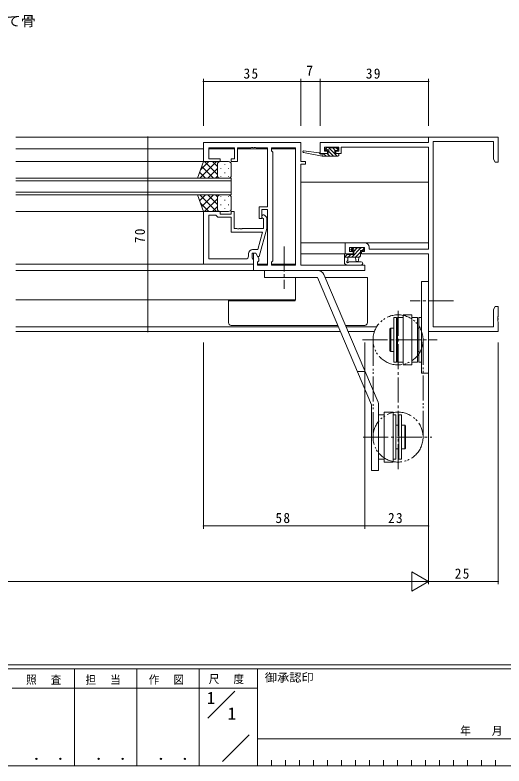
# Model space of a CAD drawing. Units: millimetres on the paper. Extents: x -420 to 373, y -297 to 267.
# Drawn here: x 98.5 to 274.4, y -297 to -26.7 of the extents above; entities that cross this region are included whole.
import ezdxf
from ezdxf.enums import TextEntityAlignment as Align

# ---------------------------------------------------------------- set-up
doc = ezdxf.new("R2010")
doc.units = ezdxf.units.MM
doc.linetypes.add('CHAIN2', pattern=[12, 9, -1, 1, -1])
doc.linetypes.add('DOUBLE_CHAIN2', pattern=[12.8, 9, -1, 0.6, -0.6, 0.6, -1])
for name, color, linetype, lineweight in [('0-1_YKK_ZWAK', 7, 'Continuous', 9), ('0-3_YKK_13', 4, 'Continuous', 9), ('0-4_YKK_11', 7, 'Continuous', 9), ('0-5_YKK_12', 2, 'Continuous', 9), ('0-6_YKK_D', 6, 'Continuous', 9)]:
    doc.layers.add(name, color=color, linetype=linetype, lineweight=lineweight)
doc.layers.add('0-2_USER1', color=3, linetype='Continuous')
doc.styles.add('ＭＳ ゴシック', font='')
doc.styles.get('ＭＳ ゴシック').set_extended_font_data('MS Gothic')

msp = doc.modelspace()

# ---------------------------------------------------------------- linework, layer by layer
at = {"layer": '0-1_YKK_ZWAK'}
for p, q in [((352.3, -260.6), (-417.7, -260.6)), ((314.5, -262), (-417.7, -262)), ((119.9, -262), (119.9, -297)), ((142.3, -262), (142.3, -297)), ((164.7, -262), (164.7, -297)), ((185.7, -262), (185.7, -297)), ((165.684, -268.999), (97.5, -268.999)), ((165.684, -268.999), (185.7, -268.999)), ((167.87, -279.736), (177.564, -270.043)), ((173.172, -295.345), (182.696, -285.821)), ((185.7, -287.2), (286.5, -287.2)), ((-417.7, -297), (314.5, -297)), ((190.74, -294.9), (190.74, -297)), ((195.78, -294.9), (195.78, -297)), ((200.82, -294.9), (200.82, -297)), ((205.86, -294.9), (205.86, -297)), ((210.9, -294.9), (210.9, -297)), ((215.94, -294.9), (215.94, -297)), ((220.98, -294.9), (220.98, -297)), ((226.02, -294.9), (226.02, -297)), ((231.06, -294.9), (231.06, -297)), ((236.1, -294.9), (236.1, -297)), ((241.14, -294.9), (241.14, -297)), ((246.18, -294.9), (246.18, -297)), ((251.22, -294.9), (251.22, -297)), ((256.26, -294.9), (256.26, -297)), ((261.3, -294.9), (261.3, -297)), ((266.34, -294.9), (266.34, -297)), ((271.38, -294.9), (271.38, -297))]:
    msp.add_line(p, q, dxfattribs=at)
at = {"layer": '0-3_YKK_13'}
for p, q in [((207.888, -76.327), (202.346, -75.503)), ((210.688, -74.388), (210.188, -74.888)), ((210.928, -75.333), (210.336, -74.74)), ((210.4, -75.4), (210.739, -75.4)), ((211.5, -74.3), (210.9, -74.3)), ((214.443, -77.5), (211.243, -74.3)), ((213.096, -77.5), (211.267, -75.672)), ((213.7, -74.5), (211.7, -74.5)), ((213.69, -75.4), (212.79, -74.5)), ((214.4, -74.3), (213.9, -74.3)), ((214.7, -75.063), (213.937, -74.3)), ((214.7, -75.1), (214.7, -74.6)), ((209.002, -77.5), (202.241, -76.094)), ((209.002, -76.5), (208.915, -76.486)), ((209.002, -77.5), (209.002, -76.5)), ((209.055, -77.5), (209.002, -77.447)), ((214.7, -77.5), (209.002, -77.5)), ((210.402, -77.5), (209.402, -76.5)), ((211.749, -77.5), (210.749, -76.5)), ((214.7, -76.5), (213.6, -76.5)), ((214.979, -76.689), (214.811, -76.521)), ((215, -77.2), (215, -76.8)), ((164.157, -85.4), (166.3, -79.4)), ((171.032, -79.4), (165.032, -85.4)), ((168.203, -79.4), (165.243, -82.361)), ((166.3, -79.4), (172.3, -79.4)), ((171.3, -84.021), (166.68, -79.4)), ((171.3, -81.192), (169.508, -79.4)), ((171.3, -80.4), (171.3, -84)), ((171.3, -80.8), (171.3, -84.4)), ((175.3, -79.4), (172.3, -79.4)), ((173.937, -80.32), (173.937, -80.52)), ((176.3, -84.4), (176.3, -80.4)), ((167.023, -85.4), (164.911, -83.289)), ((169.851, -85.4), (165.656, -81.205)), ((171.3, -81.961), (167.86, -85.4)), ((172.522, -81.735), (172.522, -81.935)), ((173.937, -83.35), (173.937, -83.55)), ((175.352, -81.735), (175.352, -81.935)), ((172.3, -85.4), (164.157, -85.4)), ((171.357, -84.732), (170.689, -85.4)), ((172.3, -85.4), (175.3, -85.4)), ((172.522, -84.765), (172.522, -84.965)), ((175.352, -84.765), (175.352, -84.965)), ((164.157, -91.4), (172.3, -91.4)), ((164.157, -91.4), (166.3, -97.4)), ((167.023, -91.4), (164.911, -93.512)), ((171.032, -97.4), (165.032, -91.4)), ((169.851, -91.4), (165.656, -95.596)), ((171.3, -94.84), (167.86, -91.4)), ((171.357, -92.069), (170.689, -91.4)), ((172.3, -91.4), (175.3, -91.4)), ((172.522, -92.035), (172.522, -91.835)), ((175.352, -92.035), (175.352, -91.835)), ((168.203, -97.4), (165.243, -94.44)), ((171.3, -92.78), (166.68, -97.4)), ((171.3, -96), (171.3, -92.4)), ((171.3, -96.4), (171.3, -92.8)), ((173.937, -93.45), (173.937, -93.25)), ((176.3, -92.4), (176.3, -96.4)), ((171.3, -95.609), (169.508, -97.4)), ((172.522, -95.065), (172.522, -94.865)), ((173.937, -96.48), (173.937, -96.28)), ((175.352, -95.065), (175.352, -94.865)), ((166.3, -97.4), (172.3, -97.4)), ((175.3, -97.4), (172.3, -97.4)), ((219.888, -110.418), (219.388, -110.918)), ((220.469, -110.33), (219.425, -111.374)), ((222.963, -110.53), (219.664, -113.83)), ((220.7, -110.33), (220.1, -110.33)), ((221.616, -110.53), (220.637, -111.509)), ((223, -110.53), (220.9, -110.53)), ((223.159, -110.334), (223.004, -110.489)), ((223.7, -110.33), (223.2, -110.33)), ((224, -111.13), (224, -110.63)), ((218.072, -112.728), (217, -113.799)), ((217, -112.93), (217, -115.893)), ((217.9, -112.63), (217.3, -112.63)), ((220.4, -112.83), (218.1, -112.83)), ((219.316, -112.83), (218.316, -113.83)), ((219.6, -111.43), (219.939, -111.43)), ((220.4, -111.891), (220.4, -112.83)), ((222.8, -112.04), (221.011, -113.83)), ((222.796, -113.391), (222.361, -113.826)), ((222.8, -113.33), (222.8, -111.43)), ((222.8, -111.43), (223.7, -111.43)), ((224, -110.84), (223.41, -111.43)), ((217, -113.83), (222.3, -113.83)), ((218.2, -115.01), (218.2, -113.83)), ((218.736, -115.5), (222.984, -115.5)), ((221, -113.83), (221.102, -114.974)), ((222.2, -113.83), (222.098, -114.974)), ((188.3, -118.6), (188.3, -121.1)), ((207.3, -118.6), (188.3, -118.6)), ((217.615, -116.632), (217.184, -116.28)), ((217.805, -116.7), (222.984, -116.7)), ((207.3, -121.1), (188.3, -121.1)), ((207.342, -121.2), (199.37, -121.2)), ((226.8, -167.039), (207.3, -121.1)), ((229.101, -166.062), (209.601, -120.123)), ((224.3, -121.2), (210.058, -121.2)), ((225.3, -121.2), (224.3, -121.2)), ((225.3, -137.4), (225.3, -121.2)), ((247.3, -122.6), (244.8, -122.6)), ((244.8, -122.6), (244.8, -155.6)), ((247.3, -155.6), (247.3, -122.6)), ((175.3, -129.5), (175.3, -137.4)), ((199.3, -129.5), (176.3, -129.5)), ((199.172, -129.33), (199.162, -129.2)), ((199.182, -129.424), (199.172, -129.33)), ((199.192, -129.481), (199.182, -129.424)), ((199.203, -129.5), (199.192, -129.481)), ((199.3, -129.2), (199.3, -129.5)), ((241.3, -134.6), (238.1, -134.6)), ((238.1, -134.6), (238.1, -152.6)), ((241.3, -152.6), (241.3, -134.6)), ((235.8, -135.6), (234.8, -135.6)), ((234.8, -135.6), (234.8, -151.6)), ((235.8, -135.6), (235.8, -151.6)), ((235.8, -151.6), (235.8, -135.6)), ((238.1, -135.6), (236.1, -135.6)), ((236.1, -135.6), (236.1, -151.6)), ((243.3, -135.6), (241.3, -135.6)), ((243.3, -151.6), (243.3, -135.6)), ((244.8, -135.6), (243.8, -135.6)), ((243.8, -135.6), (243.8, -151.6)), ((176.3, -138.4), (214.643, -138.4)), ((217.359, -138.4), (224.3, -138.4)), ((233.7, -139.35), (233.4, -139.65)), ((233.4, -147.55), (233.4, -139.65)), ((233.7, -139.35), (234.8, -139.35)), ((233.7, -139.35), (233.7, -147.85)), ((236.1, -139.35), (235.8, -139.35)), ((243.3, -139.35), (243.8, -139.35)), ((233.4, -147.55), (233.7, -147.85)), ((233.7, -147.85), (234.8, -147.85)), ((235.8, -147.85), (236.1, -147.85)), ((243.3, -147.85), (243.8, -147.85)), ((234.8, -151.6), (235.8, -151.6)), ((236.1, -151.6), (238.1, -151.6)), ((241.3, -152.6), (238.1, -152.6)), ((241.3, -151.6), (243.3, -151.6)), ((243.8, -151.6), (244.8, -151.6)), ((221.676, -154.969), (224.392, -154.969)), ((244.8, -155.6), (247.3, -155.6)), ((226.8, -190.6), (226.8, -167.039)), ((229.3, -190.6), (229.3, -167.039)), ((234.5, -169.6), (231.3, -169.6)), ((231.3, -169.6), (231.3, -187.6)), ((231.3, -170.6), (229.3, -170.6)), ((235.5, -170.6), (234.5, -170.6)), ((235.5, -186.6), (235.5, -170.6)), ((237.6, -170.6), (236.6, -170.6)), ((236.6, -170.6), (236.6, -186.6)), ((237.6, -186.6), (237.6, -170.6)), ((236.6, -174.35), (235.5, -174.35)), ((238.7, -174.35), (237.6, -174.35)), ((239, -174.65), (238.7, -174.35)), ((238.7, -182.85), (238.7, -174.35)), ((239, -182.55), (239, -174.65)), ((235.5, -182.85), (236.6, -182.85)), ((237.6, -182.85), (238.7, -182.85)), ((238.7, -182.85), (239, -182.55)), ((229.3, -186.6), (231.3, -186.6)), ((234.5, -186.6), (235.5, -186.6)), ((236.6, -186.6), (237.6, -186.6)), ((226.8, -190.6), (229.3, -190.6))]:
    msp.add_line(p, q, dxfattribs=at)
at = {"layer": '0-3_YKK_13', "linetype": 'CHAIN2'}
for p, q in [((195.3, -109.95), (195.3, -125.281)), ((256.25, -129.6), (240.619, -129.6)), ((236.3, -190.207), (236.3, -132.638)), ((223.509, -143.6), (250.435, -143.6)), ((223.809, -178.6), (248.435, -178.6))]:
    msp.add_line(p, q, dxfattribs=at)
at = {"layer": '0-3_YKK_13', "linetype": 'DOUBLE_CHAIN2'}
for p, q in [((227.3, -178.6), (227.301, -143.6)), ((245.301, -143.6), (245.3, -178.6))]:
    msp.add_line(p, q, dxfattribs=at)
at = {"layer": '0-3_YKK_13'}
for points in [[(213.6, -76.5), (213.6, -75.4), (214.4, -75.4)], [(211.2, -75.861), (211.2, -76.5), (209.002, -76.5)], [(176.3, -129.5), (175.3, -129.5), (175.3, -129.2)], [(231.3, -187.6), (234.5, -187.6), (234.5, -169.6)]]:
    msp.add_lwpolyline(points, dxfattribs=at)
at = {"layer": '0-3_YKK_13', "linetype": 'DOUBLE_CHAIN2'}
for centre in [(236.301, -143.6), (236.3, -178.6)]:
    msp.add_circle(centre, 9, dxfattribs=at)
at = {"layer": '0-3_YKK_13'}
for centre, radius, start, end in [((202.302, -75.8), 0.3, 81.55064, 258.25018), ((210.4, -75.1), 0.3, 135, 270), ((210.9, -74.6), 0.3, 90, 135), ((210.739, -75.1), 0.3, 270, 326.94426), ((211.2, -75.4), 0.25, 303.05573, 146.94426), ((211.5, -75.861), 0.3, 123.05573, 180), ((211.5, -74.5), 0.2, 0, 90), ((213.9, -74.5), 0.2, 90, 180), ((214.4, -74.6), 0.3, 0, 90), ((214.4, -75.1), 0.3, 270, 0), ((207.844, -76.623), 0.3, 21.55064, 81.55064), ((208.402, -76.403), 0.3, 201.55064, 320.80246), ((208.867, -76.782), 0.3, 80.80246, 140.80246), ((214.7, -76.8), 0.3, 0, 90), ((214.7, -77.2), 0.3, 270, 0), ((172.3, -80.4), 1, 89.99998, 179.99998), ((172.3, -80.4), 1, 89.99998, 179.99998), ((175.3, -80.4), 1, 359.99998, 89.99998), ((172.3, -84.4), 1, 179.99998, 269.99998), ((172.3, -84.4), 1, 179.99998, 269.99998), ((175.3, -84.4), 1, 269.99998, 359.99998), ((172.3, -92.4), 1, 89.99998, 179.99998), ((172.3, -92.4), 1, 89.99998, 179.99998), ((175.3, -92.4), 1, 359.99998, 89.99998), ((172.3, -96.4), 1, 179.99998, 269.99998), ((172.3, -96.4), 1, 179.99998, 269.99998), ((175.3, -96.4), 1, 269.99998, 359.99998), ((220.1, -110.63), 0.3, 90, 135), ((220.7, -110.53), 0.2, 0, 90), ((223.2, -110.53), 0.2, 90, 180), ((223.7, -110.63), 0.3, 0, 90), ((217.3, -112.93), 0.3, 90, 180), ((217.9, -112.83), 0.2, 0, 90), ((219.6, -111.13), 0.3, 135, 270), ((219.939, -111.13), 0.3, 270, 326.94426), ((220.4, -111.43), 0.25, 303.05573, 146.94426), ((220.7, -111.891), 0.3, 123.05573, 180), ((222.3, -113.33), 0.5, 270, 0), ((223.7, -111.13), 0.3, 270, 0), ((217.5, -115.893), 0.5, 180, 230.76546), ((218.2, -115.53), 0.3, 120, 333.2563), ((217.9, -115.01), 0.3, 300, 0), ((218.736, -115.8), 0.3, 89.99998, 153.2563), ((221.6, -114.93), 0.5, 185.09206, 354.90793), ((222.984, -116.1), 0.6, 269.99998, 89.99998), ((207.3, -121.1), 2.5, 23, 90), ((217.805, -116.4), 0.3, 230.76546, 269.99998), ((176.3, -137.4), 1, 180, 270), ((224.3, -137.4), 1, 270, 0), ((226.8, -167.039), 2.5, 359.99998, 22.99998)]:
    msp.add_arc(centre, radius, start, end, dxfattribs=at)
at = {"layer": '0-4_YKK_11'}
for p, q in [((166.3, -79.4), (166.3, -72.6)), ((166.3, -72.6), (201.3, -72.6)), ((247.3, -72.6), (208.3, -72.6)), ((247.3, -70.6), (247.3, -72.6)), ((272.3, -70.6), (247.3, -70.6)), ((248.93, -72.23), (270.67, -72.23)), ((248.93, -138.97), (248.93, -72.23)), ((270.67, -72.23), (270.67, -78.509)), ((272.3, -79.6), (272.3, -70.6)), ((168.23, -74.53), (168.23, -78.4)), ((177.5, -74.53), (168.23, -74.53)), ((177.5, -78.4), (177.5, -74.53)), ((178.5, -74.53), (178.5, -79.4)), ((183.342, -74.53), (178.5, -74.53)), ((189.3, -95.7), (189.3, -74.53)), ((190.8, -74.53), (199.37, -74.53)), ((199.37, -74.53), (199.37, -116.67)), ((199.37, -74.53), (199.37, -116.67)), ((247.3, -74.23), (247.3, -110.97)), ((191.23, -115.17), (191.23, -76.03)), ((213.9, -76.5), (215.8, -76.5)), ((172.3, -79.4), (166.3, -79.4)), ((168.23, -78.4), (172.3, -78.4)), ((172.3, -78.4), (172.3, -79.4)), ((176.3, -79.4), (176.3, -78.4)), ((176.3, -78.4), (177.5, -78.4)), ((178.5, -79.4), (176.3, -79.4)), ((201.3, -80.4), (201.3, -116.67)), ((186.3, -99.9), (186.3, -95.7)), ((186.3, -95.7), (189.3, -95.7)), ((187.3, -96.7), (187.3, -99.9)), ((189.3, -96.7), (187.3, -96.7)), ((189.3, -116.67), (189.3, -96.7)), ((166.3, -97.4), (166.3, -116.4)), ((168.23, -114.47), (168.23, -98.7)), ((168.23, -114.47), (168.23, -98.7)), ((176.3, -99.4), (176.3, -104.8)), ((177.3, -103.5), (177.3, -97.4)), ((187.3, -99.9), (186.3, -99.9)), ((187.476, -99.625), (187.9, -100.049)), ((189.1, -99.552), (188.324, -98.776)), ((189.1, -103.497), (189.1, -99.552)), ((187.9, -100.049), (187.9, -103.5)), ((176.3, -104.8), (187.509, -104.8)), ((187.9, -103.5), (180.258, -103.5)), ((186.393, -113.6), (189.1, -103.497)), ((217.3, -108.7), (217.3, -112.6)), ((224.4, -108.7), (217.3, -108.7)), ((225.9, -110.97), (225.9, -110.2)), ((182.5, -112.6), (182.5, -113.47)), ((183.8, -114.2), (183.8, -112.4)), ((184.3, -112.4), (185.1, -112.4)), ((184.3, -118.6), (184.3, -112.4)), ((185.1, -112.4), (186.23, -114.358)), ((217.3, -112.6), (220.1, -112.6)), ((220.1, -112.6), (220.1, -111.8)), ((223.1, -111.8), (223.1, -112.6)), ((223.1, -112.6), (247.3, -112.6)), ((247.3, -110.97), (225.9, -110.97)), ((247.3, -112.6), (247.3, -140.6)), ((181.5, -114.47), (168.23, -114.47)), ((184.3, -116.4), (184.3, -114.7)), ((186.23, -114.358), (186.23, -115.17)), ((166.3, -116.4), (184.3, -116.4)), ((224.3, -118.6), (184.3, -118.6)), ((199.37, -116.67), (190.8, -116.67)), ((201.3, -116.67), (224.3, -116.67)), ((224.3, -116.67), (224.3, -118.6)), ((271.3, -131.6), (270.67, -132.691)), ((272.3, -131.6), (271.3, -131.6)), ((272.3, -135.142), (272.3, -131.6)), ((270.67, -132.691), (270.67, -138.97)), ((272.3, -136.142), (272.3, -136.058)), ((270.67, -138.97), (248.93, -138.97)), ((247.3, -140.6), (272.3, -140.6))]:
    msp.add_line(p, q, dxfattribs=at)
for points in [[(201.3, -72.6), (201.3, -79.4), (203, -79.4), (203, -80.4), (201.3, -80.4)], [(208.3, -72.6), (208.3, -76.5), (210.9, -76.5), (210.9, -75.7), (209.8, -75.7), (209.8, -74.23), (215, -74.23), (215, -75.7), (213.9, -75.7), (213.9, -76.5)], [(189.3, -74.53), (185.258, -74.53), (185.075, -74.41), (184.525, -74.41), (184.342, -74.53), (184.258, -74.53), (184.075, -74.41), (183.525, -74.41), (183.342, -74.53)], [(191.23, -76.03), (190.8, -75.6), (190.8, -74.53)], [(215.8, -76.5), (215.8, -74.23), (247.3, -74.23)], [(270.67, -78.509), (271.3, -79.6), (272.3, -79.6)], [(177.3, -97.4), (176.3, -97.4), (176.3, -98.4), (172.3, -98.4), (172.3, -97.4), (166.3, -97.4)], [(168.23, -98.7), (170.8, -98.7), (171, -98.9)], [(171, -98.9), (171.5, -99.4), (176.3, -99.4)], [(180.258, -103.5), (180.075, -103.62), (179.525, -103.62), (179.342, -103.5), (179.258, -103.5), (179.075, -103.62), (178.525, -103.62), (178.342, -103.5), (177.3, -103.5)], [(187.509, -104.8), (185.82, -111.1), (184, -111.1)], [(220.1, -111.8), (218.8, -111.8), (218.8, -110.33), (224.27, -110.33), (224.27, -111.8), (223.1, -111.8)], [(183.8, -112.4), (185.1, -112.4), (185.793, -113.6), (186.393, -113.6)], [(184.3, -114.7), (184, -114.4), (183.8, -114.2)], [(186.23, -115.17), (185.8, -115.6), (185.8, -116.67), (189.3, -116.67)], [(190.8, -116.67), (190.8, -115.6), (191.23, -115.17)], [(272.3, -136.058), (272.18, -135.875), (272.18, -135.325), (272.3, -135.142)], [(272.18, -136.875), (272.18, -136.325), (272.3, -136.142)], [(272.3, -140.6), (272.3, -137.058), (272.18, -136.875)]]:
    msp.add_lwpolyline(points, dxfattribs=at)
for centre, radius, start, end in [((187.9, -99.2), 0.6, 44.99998, 225), ((224.4, -110.2), 1.5, 0, 89.99998), ((181.5, -113.47), 1, 270, 359.99998), ((184, -112.6), 1.5, 90, 179.99998)]:
    msp.add_arc(centre, radius, start, end, dxfattribs=at)
at = {"layer": '0-5_YKK_12'}
for p, q in [((98.8, -70.6), (247.6, -70.6)), ((98.8, -74.8), (166.3, -74.8)), ((177.499, -74.8), (168.232, -74.8)), ((189.299, -74.8), (178.502, -74.8)), ((199.369, -74.8), (190.802, -74.8)), ((166.8, -79.4), (98.8, -79.4)), ((176.301, -85.4), (98.8, -85.4)), ((98.8, -86.4), (176.301, -86.4)), ((176.301, -91.4), (176.301, -85.4)), ((201.3, -86.8), (247.3, -86.8)), ((176.301, -90.4), (98.8, -90.4)), ((98.8, -91.4), (176.301, -91.4)), ((98.8, -97.4), (172.002, -97.4)), ((247.3, -108.7), (201.3, -108.7)), ((201.3, -112.6), (217.6, -112.6)), ((98.8, -116.4), (184, -116.4)), ((98.8, -118.6), (184.738, -118.6)), ((189.299, -116.4), (185.802, -116.4)), ((199.369, -116.4), (190.802, -116.4)), ((199.37, -121.1), (199.37, -129.2)), ((98.8, -129.2), (199.37, -129.2)), ((98.8, -138.97), (214.885, -138.97)), ((217.601, -138.97), (228.584, -138.97)), ((98.8, -140.6), (215.577, -140.6)), ((218.293, -140.6), (227.816, -140.6))]:
    msp.add_line(p, q, dxfattribs=at)
at = {"layer": '0-6_YKK_D'}
for p, q in [((166.3, -66.6), (166.3, -49.6)), ((166.3, -50.6), (201.3, -50.6)), ((201.3, -66.6), (201.3, -49.6)), ((201.3, -66.6), (201.3, -49.6)), ((208.3, -50.6), (201.3, -50.6)), ((208.3, -66.6), (208.3, -49.6)), ((208.3, -66.6), (208.3, -49.6)), ((247.3, -50.6), (208.3, -50.6)), ((247.3, -66.6), (247.3, -49.6)), ((162.3, -70.6), (145.3, -70.6)), ((146.3, -140.6), (146.3, -70.6)), ((162.3, -140.6), (145.3, -140.6)), ((166.3, -144.6), (166.3, -211.6)), ((224.3, -144.6), (224.3, -211.6)), ((224.3, -144.6), (224.3, -211.6)), ((247.3, -144.6), (247.3, -231.6)), ((247.3, -144.6), (247.3, -231.6)), ((247.3, -144.6), (247.3, -211.6)), ((272.3, -144.6), (272.3, -231.6)), ((224.3, -210.6), (166.3, -210.6)), ((247.3, -210.6), (224.3, -210.6)), ((241.238, -227.1), (241.238, -234.1)), ((247.3, -230.6), (241.238, -227.1)), ((240.3, -230.6), (-45.7, -230.6)), ((247.3, -230.6), (235.176, -230.6)), ((247.3, -230.6), (241.238, -234.1)), ((272.3, -230.6), (247.3, -230.6))]:
    msp.add_line(p, q, dxfattribs=at)
for centre, start, end in [((166.3, -50.6), 0, 180), ((166.3, -50.6), 180, 0), ((201.3, -50.6), 0, 180), ((201.3, -50.6), 0, 180), ((201.3, -50.6), 180, 0), ((201.3, -50.6), 180, 0), ((208.3, -50.6), 0, 180), ((208.3, -50.6), 0, 180), ((208.3, -50.6), 180, 0), ((208.3, -50.6), 180, 0), ((247.3, -50.6), 0, 180), ((247.3, -50.6), 180, 0), ((146.3, -70.6), 90, 270), ((146.3, -70.6), 270, 90), ((146.3, -140.6), 90, 270), ((146.3, -140.6), 270, 90), ((166.3, -210.6), 0, 180), ((166.3, -210.6), 180, 0), ((224.3, -210.6), 0, 180), ((224.3, -210.6), 0, 180), ((224.3, -210.6), 180, 0), ((224.3, -210.6), 180, 0), ((247.3, -210.6), 0, 180), ((247.3, -210.6), 180, 0), ((272.3, -230.6), 0, 180), ((272.3, -230.6), 180, 0)]:
    msp.add_arc(centre, 0.106, start, end, dxfattribs=at)

# ---------------------------------------------------------------- texts
at = {"layer": '0-1_YKK_ZWAK', "style": 'ＭＳ ゴシック', "width": 1.1}
msp.add_text('御承認印', height=2.933, dxfattribs=at).set_placement((188.367, -267.533), align=Align.BOTTOM_LEFT)
at = {"layer": '0-1_YKK_ZWAK', "color": 3, "style": 'ＭＳ ゴシック', "width": 1.15}
for p in [(101.955, -295.946), (124.355, -295.946), (146.755, -295.946)]:
    msp.add_text(' ． ．', height=3.666, dxfattribs=at).set_placement(p, align=Align.BOTTOM_LEFT)
at = {"layer": '0-1_YKK_ZWAK', "char_height": 2.933, "attachment_point": 7, "style": 'ＭＳ ゴシック'}
for s, insert in [('\\T1.17;\\W0.95;照\\~\\~査', (102.489, -267.78)), ('\\T1.17;\\W0.95;担\\~\\~当', (123.855, -267.78)), ('\\T1.17;\\W0.95;作\\~\\~図', (146.62, -267.762)), ('\\T1.17;\\W0.95;尺\\~\\~度', (168.212, -267.537)), ('\\T1.2;\\W0.95;年\\~\\~\\~月\\~\\~\\~日', (258.676, -286.169))]:
    msp.add_mtext(s, dxfattribs=dict(at, insert=insert))
at = {"layer": '0-2_USER1', "style": 'ＭＳ ゴシック', "width": 1.1}
msp.add_text('たて骨', height=3.666, dxfattribs=at).set_placement((89.549, -31.746), align=Align.BOTTOM_LEFT)
at = {"layer": '0-2_USER1', "style": 'ＭＳ ゴシック'}
for p in [(167.5, -275.999), (175.033, -281.599)]:
    msp.add_text('1', height=4.399, dxfattribs=at).set_placement(p, align=Align.BOTTOM_LEFT)
at = {"layer": '0-6_YKK_D', "color": 3, "style": 'ＭＳ ゴシック'}
msp.add_text('7', height=3.666, dxfattribs=at).set_placement((203.253, -49.6), align=Align.BOTTOM_LEFT)
at = {"layer": '0-6_YKK_D', "color": 3, "char_height": 3.666, "attachment_point": 7, "style": 'ＭＳ ゴシック'}
for s, insert in [('\\T1.21;\\W0.95;35', (180.73, -49.6)), ('\\T1.21;\\W0.95;39', (224.73, -49.6)), ('\\T1.21;\\W0.95;58', (192.206, -209.6)), ('\\T1.21;\\W0.95;23', (232.718, -209.6)), ('\\T1.21;\\W0.95;25', (256.718, -229.6))]:
    msp.add_mtext(s, dxfattribs=dict(at, insert=insert))
at = {"layer": '0-6_YKK_D', "color": 3, "insert": (145.3, -108.792), "char_height": 3.666, "attachment_point": 7, "rotation": 90, "style": 'ＭＳ ゴシック'}
msp.add_mtext('\\T1.21;\\W0.95;70', dxfattribs=at)

doc.saveas('drawing.dxf')
